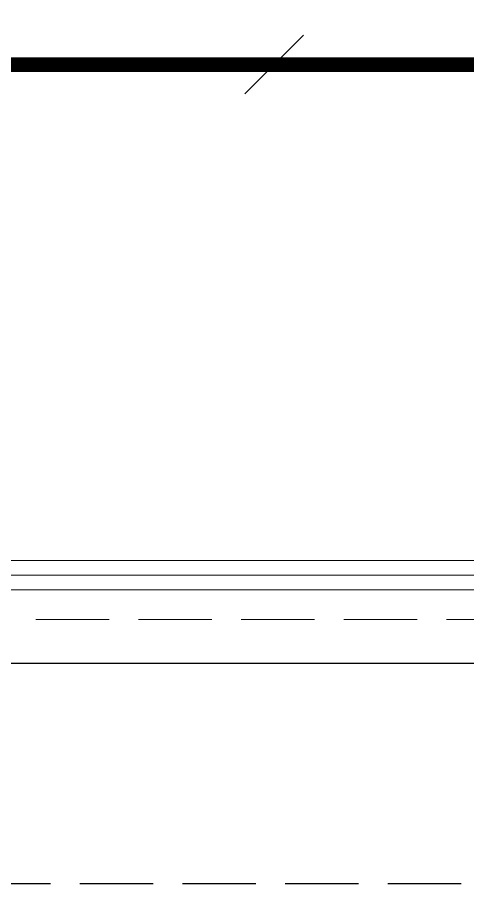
# Model space of a CAD drawing. Extents: x 3774419 to 4775970, y -926964 to 2266.
# Drawn here: x 4581659 to 4583194, y -776762 to -773812 of the extents above; entities that cross this region are included whole.
import ezdxf

# ---------------------------------------------------------------- set-up
doc = ezdxf.new("R2010")
doc.units = 0
doc.header["$LTSCALE"] = 1000
doc.header["$MEASUREMENT"] = 0
doc.linetypes.add('CENTER2', pattern=[1.125, 0.75, -0.125, 0.125, -0.125])
doc.linetypes.add('DASH', pattern=[0.35, 0.25, -0.1])
doc.layers.get('0').update_dxf_attribs({"linetype": 'CONTINUOUS'})
for name, color, linetype in [('!!电气', 1, 'CONTINUOUS'), ('SHTLN', 4, 'CONTINUOUS'), ('WIRE-接地', 2, 'CONTINUOUS'), ('卫生间', 6, 'CONTINUOUS'), ('看线', 185, 'CONTINUOUS')]:
    doc.layers.add(name, color=color, linetype=linetype)
doc.layers.add('平面-栏杆', color=56, linetype='CONTINUOUS', lineweight=15)
doc.layers.add('平面-看线', color=252, linetype='CONTINUOUS', lineweight=15)

# ---------------------------------------------------------------- blocks, each defined once
blk = doc.blocks.new('A$C148B7D8E')
at = {"layer": '卫生间', "color": 252, "linetype": 'DASH'}
blk.add_lwpolyline([(16100, 14000), (16100, 15400), (7700, 15400), (7700, 10800), (7300, 10800), (7300, 10000), (900, 10000), (900, 9000), (-900, 9000), (-900, -900), (1750, -900), (1750, -2100), (23450, -2100), (23450, -900), (25100, -900)], dxfattribs=at)
blk = doc.blocks.new('A$C66B635E3')
at = {"layer": '平面-栏杆', "color": 252}
for points in [[(41650, 50), (46300, 50)], [(41650, 0), (46300, 0)]]:
    blk.add_lwpolyline(points, dxfattribs=at)
at = {"layer": '平面-看线', "color": 252}
blk.add_lwpolyline([(41650, 100), (46300, 100)], dxfattribs=at)
at = {"layer": '平面-看线', "color": 252, "linetype": 'DASH'}
blk.add_lwpolyline([(41650, -100), (46300, -100)], dxfattribs=at)
at = {"layer": '看线', "color": 252, "ltscale": 0.5}
blk.add_lwpolyline([(46250, -250), (41650, -250)], dxfattribs=at)
at = {"color": 252, "xscale": -1}
blk.add_blockref('A$C148B7D8E', (50100, 1100), dxfattribs=at)
blk = doc.blocks.new('$TelecSys$00000008')
blk.add_line((0.4, 0.4), (-0.4, -0.4))

msp = doc.modelspace()

# ---------------------------------------------------------------- linework, layer by layer
at = {"layer": 'WIRE-接地', "color": 2, "linetype": 'CENTER2', "const_width": 50}
msp.add_lwpolyline([(4579779.8, -764861), (4579779.8, -765659.2), (4579779.8, -766661.6), (4587976.9, -766661.6), (4587976.9, -774564.2), (4585272.8, -774564.2), (4585272.8, -773973), (4578671.6, -773973), (4578671.6, -775170.7), (4577928.5, -775170.7), (4577928.5, -775767.3), (4573024.3, -775767.3)], dxfattribs=at)

# ---------------------------------------------------------------- block references
at = {"layer": '!!电气'}
msp.add_blockref('A$C66B635E3', (4537972, -775762.1), dxfattribs=at)
at = {"layer": 'SHTLN', "color": 2, "xscale": 250, "yscale": 250, "zscale": 250, "rotation": 180}
msp.add_blockref('$TelecSys$00000008', (4582534.7, -773973), dxfattribs=at)

doc.saveas('drawing.dxf')
